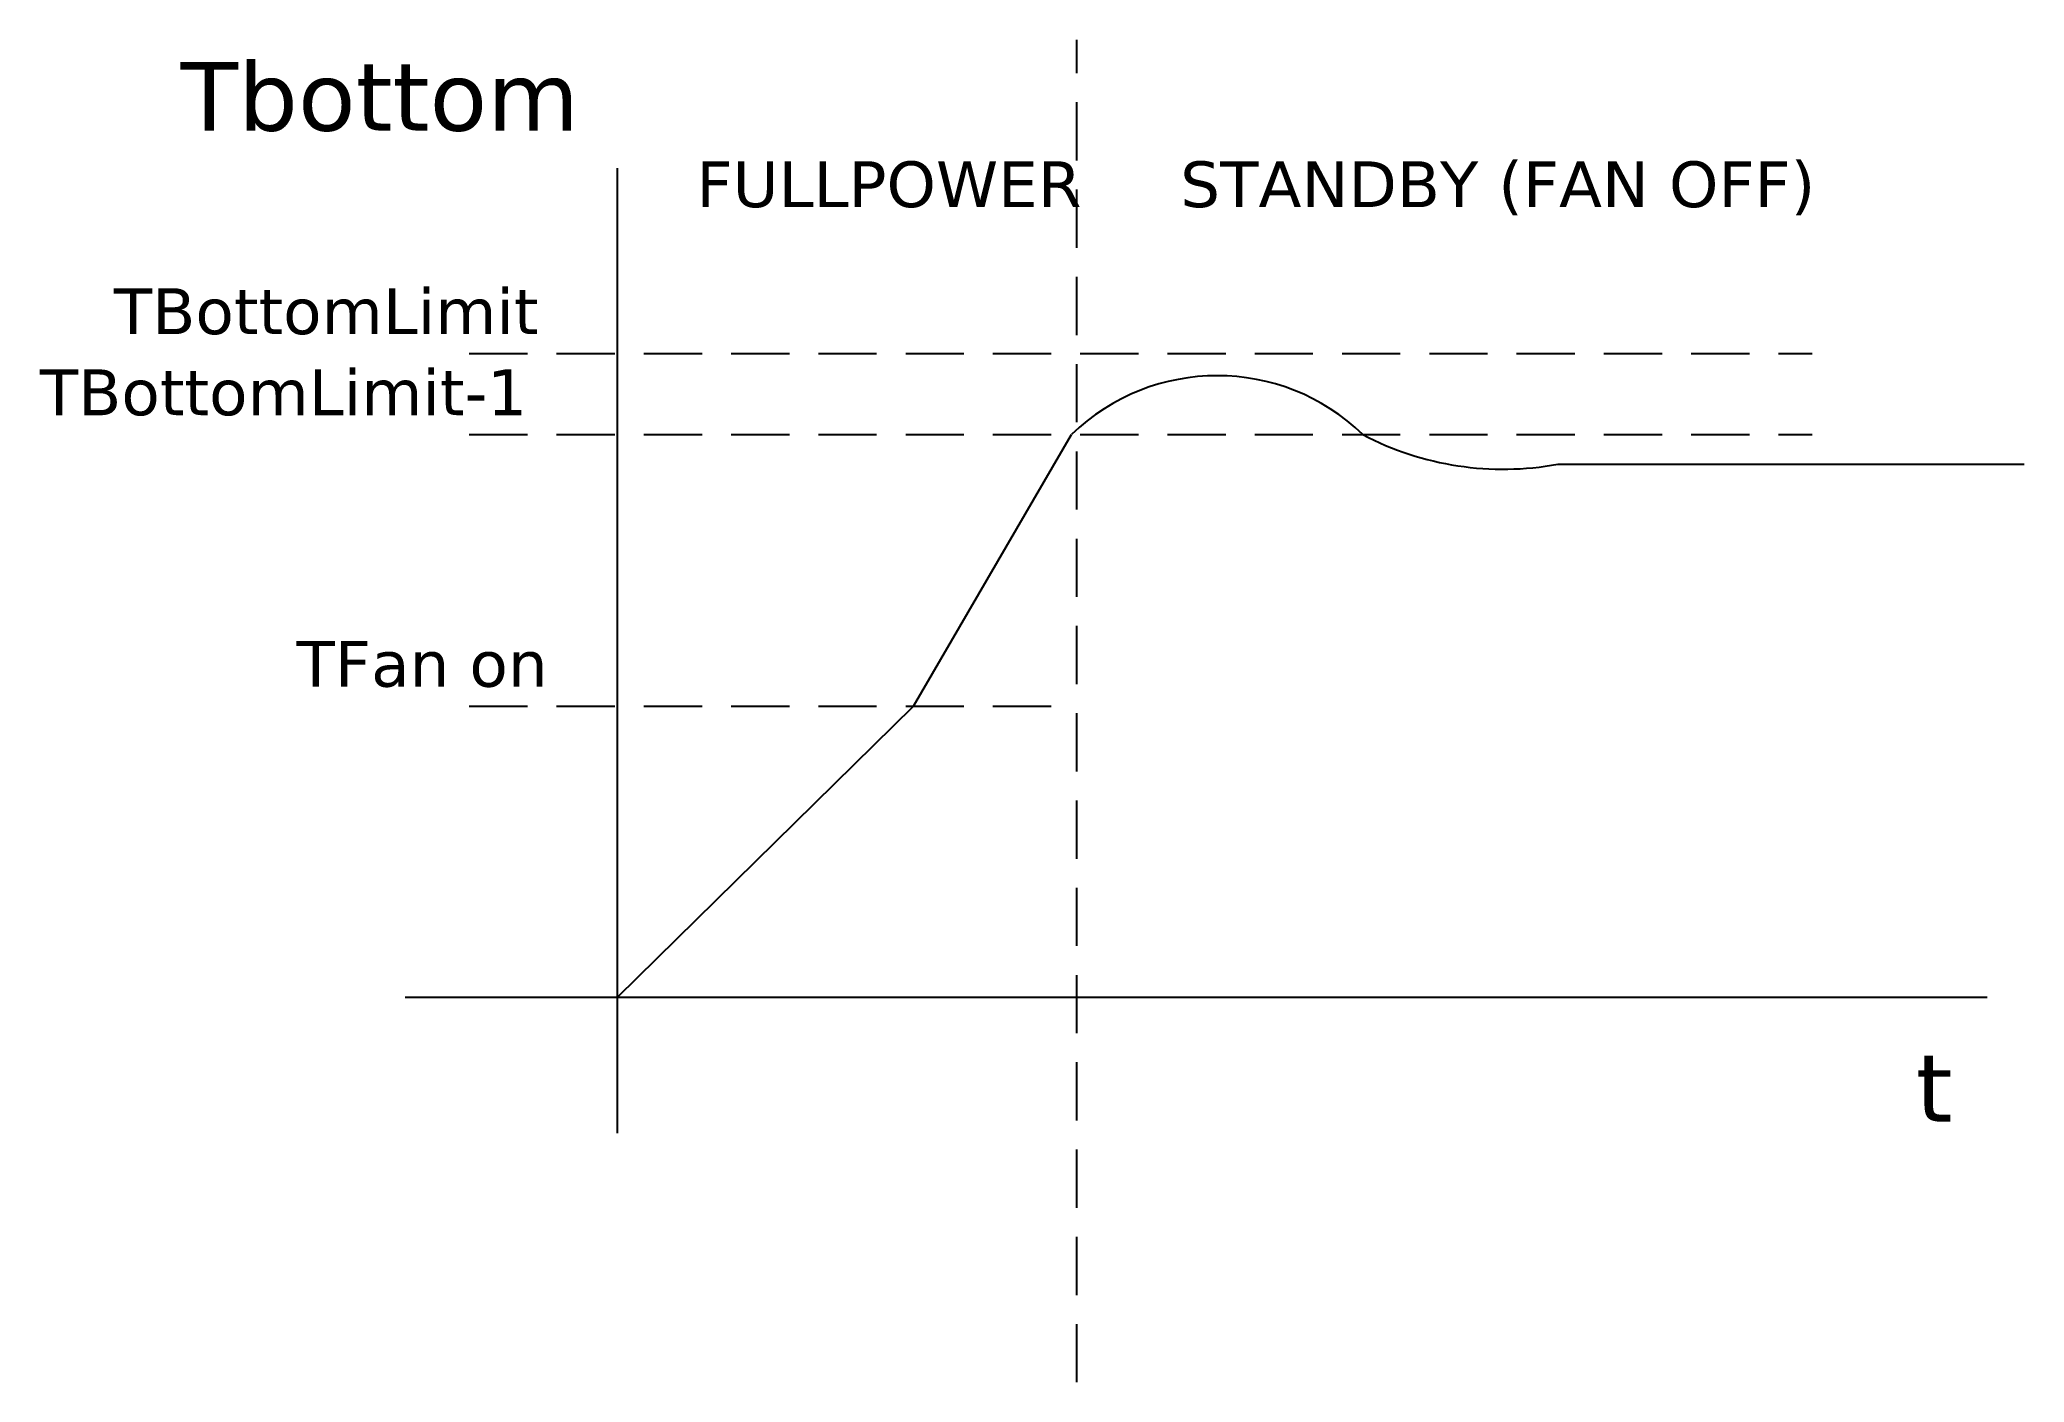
# Model space of a CAD drawing. Header units: millimetres. Extents: x -44 to 390, y -26 to 267.
import ezdxf

# ---------------------------------------------------------------- set-up
doc = ezdxf.new("R2010")
doc.units = ezdxf.units.MM
doc.linetypes.add('DASHED', pattern=[19.05, 12.7, -6.35])
doc.styles.get("Standard").update_dxf_attribs({"font": 'DejaVuSansMono.ttf'})

msp = doc.modelspace()

# ---------------------------------------------------------------- linework, layer by layer
at = {"linetype": 'DASHED'}
for p, q in [((182.87, -25.78), (182.87, 267.29)), ((50.26, 198.79), (343.34, 198.79)), ((50.26, 181.09), (343.34, 181.09)), ((50.26, 121.83), (182.87, 121.83))]:
    msp.add_line(p, q, dxfattribs=at)
for p, q in [((82.59, 28.63), (82.59, 239.28)), ((147.24, 121.83), (181.72, 181.09)), ((287.85, 174.63), (389.67, 174.63)), ((82.59, 58.26), (147.24, 121.83)), ((36.26, 58.26), (381.59, 58.26))]:
    msp.add_line(p, q)
for centre, radius, start, end in [((213.5, 148.21), 45.74, 45.9752, 134.0248), ((275.9, 239.32), 65.78, 242.263, 280.4627)]:
    msp.add_arc(centre, radius, start, end)

# ---------------------------------------------------------------- texts
at = {"attachment_point": 1}
for s, insert, char_height, width in [('{Tbottom}', (-12.77, 262.44), 15, 27.4758), ('{FULLPOWER}', (99.83, 240.74), 10, 74.885), ('{STANDBY (FAN OFF)}', (205.42, 240.74), 10, 142.7664), ('{TBottomLimit}', (-27.32, 213.02), 10, 74.885), ('{TBottomLimit-1}', (-43.48, 195.32), 10, 74.885), ('{TFan on}', (12.55, 136.06), 10, 74.885), ('{t}', (365.97, 46.09), 15, 27.4758)]:
    msp.add_mtext(s, dxfattribs=dict(at, insert=insert, char_height=char_height, width=width))

doc.saveas('drawing.dxf')
